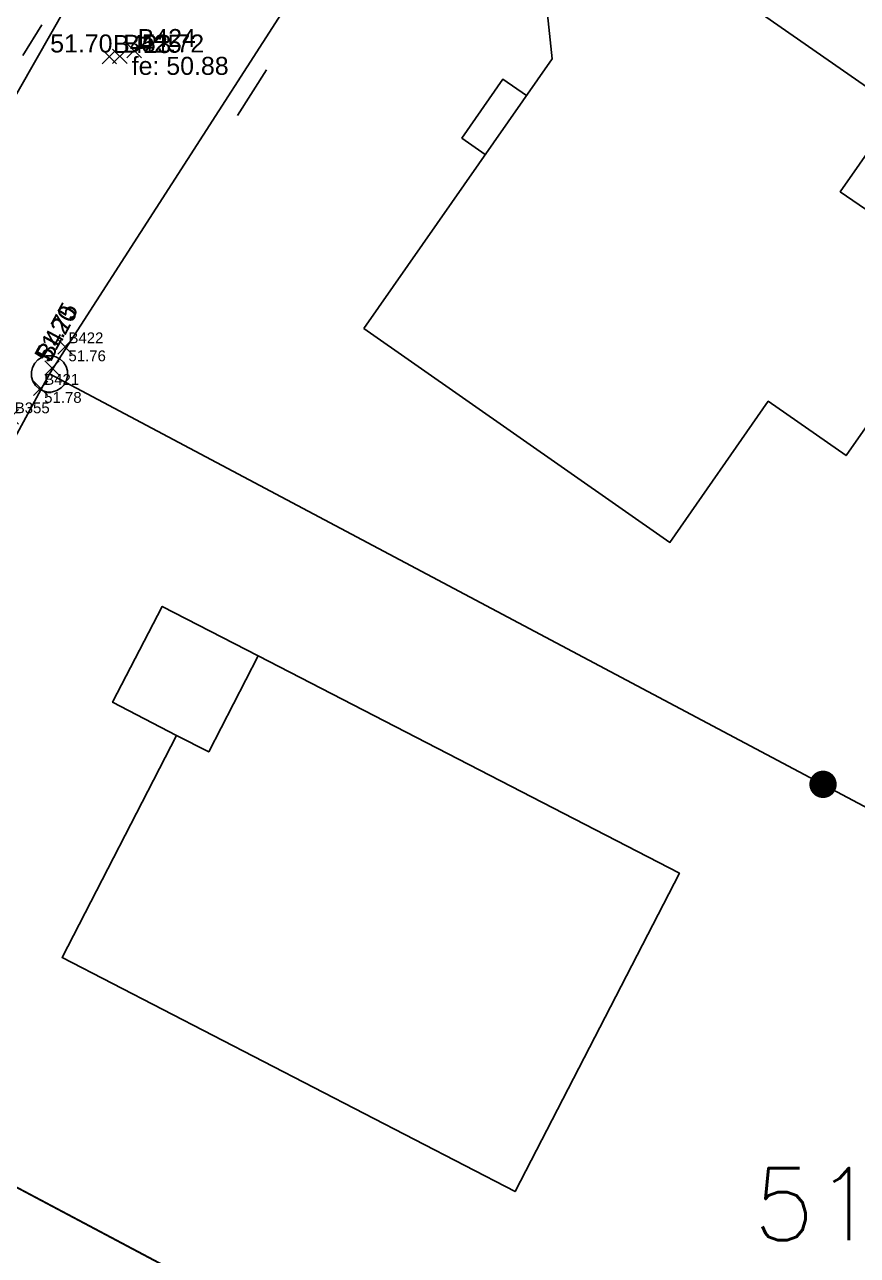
# Model space of a CAD drawing. Header units: metres. Extents: x 394605 to 1395358, y 4171135 to 6406139.
# Drawn here: x 1394543.71 to 1394566.83, y 4172452.49 to 4172486.67 of the extents above; entities that cross this region are included whole.
import ezdxf
from ezdxf.enums import TextEntityAlignment as Align

# ---------------------------------------------------------------- set-up
doc = ezdxf.new("R2010")
doc.units = ezdxf.units.M
doc.header["$LTSCALE"] = 2
doc.header["$PDMODE"] = 3
doc.header["$PDSIZE"] = 0.2
doc.linetypes.add('CACHEX2', pattern=[0.75, 0.5, -0.25])
for name, color, linetype in [('T-POINTS LEVES 2024', 7, 'Continuous'), ('T-POINTS LEVES ALTITUDES', 150, 'Continuous'), ('T-POINTS LEVES MATRICULE', 5, 'Continuous'), ('T-POINTS LEVEVES PURGE', 7, 'Continuous'), ('T-SECTION AH', 3, 'Continuous'), ('T-VOIRIE', 7, 'Continuous')]:
    doc.layers.add(name, color=color, linetype=linetype)
doc.styles.add('Arial 1.0', font='arial.ttf', dxfattribs={"width": 0.99, "height": 0.2})
doc.styles.get("Standard").update_dxf_attribs({"font": 'txt.shx'})

# ---------------------------------------------------------------- blocks, each defined once
blk = doc.blocks.new('BORLIPRO')
blk.add_lwpolyline([(-0.07, 0.5), (-0.19, 0.47), (-0.31, 0.4), (-0.4, 0.31), (-0.47, 0.19), (-0.5, 0.07), (-0.5, -0.07), (-0.47, -0.19), (-0.4, -0.31), (-0.31, -0.4), (-0.19, -0.47), (-0.07, -0.5), (0.07, -0.5), (0.19, -0.47), (0.31, -0.4), (0.4, -0.31), (0.47, -0.19), (0.5, -0.07), (0.5, 0.07), (0.47, 0.19), (0.4, 0.31), (0.31, 0.4), (0.19, 0.47), (0.07, 0.5)], close=True)
blk = doc.blocks.new('CLOTMI')
at = {"const_width": 0.38}
blk.add_lwpolyline([(-0.19, 0, 1), (0.19, 0, 1)], format="xyb", close=True, dxfattribs=at)
blk = doc.blocks.new('MURNOMI')
blk.add_line((-0.75, 0.5), (0.75, 0.5))
blk = doc.blocks.new('TCPOINT')
at = {"color": 0}
blk.add_point((0, 0), dxfattribs=at)
at = {"layer": 'T-POINTS LEVES ALTITUDES', "style": 'Arial 1.0', "width": 0.99}
blk.add_attdef('ALT', text='', height=0.3, dxfattribs=at).set_placement((0.1, -0.1), align=Align.TOP_LEFT)
at = {"layer": 'T-POINTS LEVES MATRICULE', "style": 'Arial 1.0', "width": 0.99}
blk.add_attdef('MAT', (0.1, 0.1), '', height=0.3, dxfattribs=at)

msp = doc.modelspace()

# ---------------------------------------------------------------- linework, layer by layer
at = {"layer": 'T-SECTION AH', "color": 45, "flags": 128}
for points in [[(1394495.88, 4172401.17), (1394553.03, 4172501.51), (1394566.07, 4172515.29), (1394580.45, 4172527.94), (1394669.73, 4172586.18), (1394806.28, 4172674.49), (1394824.19, 4172686.69)], [(1394556.5, 4172483.06), (1394555.85, 4172483.52), (1394556.99, 4172485.16), (1394557.65, 4172484.7)], [(1394547.93, 4172466.93), (1394546.15, 4172467.85), (1394547.53, 4172470.51), (1394550.19, 4172469.14)]]:
    msp.add_lwpolyline(points, dxfattribs=at)
for points in [[(1394558.92, 4172497.61), (1394587.74, 4172472.59), (1394585.91, 4172470.9), (1394579.29, 4172458.45), (1394544.4, 4172476.97), (1394551.19, 4172487.54), (1394557.81, 4172496.42), (1394558.92, 4172497.61)], [(1394553.13, 4172478.23), (1394558.36, 4172485.72), (1394558.23, 4172486.95), (1394560.19, 4172489.75), (1394567.97, 4172484.33), (1394566.36, 4172482.03), (1394567.76, 4172481.06), (1394567.52, 4172480.73), (1394569.68, 4172479.22), (1394566.52, 4172474.7), (1394564.36, 4172476.21), (1394561.63, 4172472.29), (1394553.13, 4172478.23)], [(1394544.4, 4172476.97), (1394579.29, 4172458.45), (1394577.44, 4172454.96), (1394569.72, 4172440.44), (1394534.68, 4172459.05), (1394544.4, 4172476.97)], [(1394550.19, 4172469.14), (1394548.82, 4172466.47), (1394547.93, 4172466.93), (1394544.75, 4172460.76), (1394557.33, 4172454.26), (1394561.89, 4172463.1), (1394550.19, 4172469.14)], [(1394534.68, 4172459.05), (1394569.72, 4172440.44), (1394567.07, 4172435.44), (1394560.16, 4172422.44), (1394525.11, 4172441.06), (1394534.68, 4172459.05)], [(1394542.94, 4172454.67), (1394538.89, 4172447.02), (1394539.48, 4172446.01), (1394538.92, 4172444.94), (1394537.74, 4172444.86), (1394535.33, 4172440.33), (1394545.54, 4172434.9), (1394548.12, 4172439.75), (1394547.06, 4172440.31), (1394551.82, 4172449.27), (1394552.1, 4172449.81), (1394542.94, 4172454.67)]]:
    msp.add_lwpolyline(points, close=True, dxfattribs=at)
at = {"layer": 'T-VOIRIE', "linetype": 'CACHEX2', "flags": 128}
for points in [[(1394481.925, 4172379.466), (1394488.327, 4172391.736), (1394494.625, 4172403.285), (1394502.461, 4172417.676), (1394510.564, 4172432.86), (1394517.591, 4172445.864), (1394525.975, 4172461.473), (1394533.349, 4172475.064), (1394540.153, 4172486.221, -0.066679), (1394566.304, 4172518.488)], [(1394484.733, 4172377.859), (1394491.293, 4172389.974), (1394497.756, 4172401.885), (1394505.294, 4172415.63), (1394513.757, 4172431.381), (1394520.77, 4172444.418), (1394528.982, 4172459.892), (1394536.29, 4172473.398), (1394542.883, 4172484.532, -0.073431), (1394568.557, 4172515.982)]]:
    msp.add_lwpolyline(points, format="xyb", dxfattribs=at)

# ---------------------------------------------------------------- block references
at = {"layer": 'T-POINTS LEVES 2024'}
ref = msp.add_blockref('TCPOINT', (1394546.75, 4172485.948), dxfattribs=at)
ref.add_attrib('MAT', 'B424', (1394546.85, 4172486.048), dxfattribs={"layer": 'T-POINTS LEVES MATRICULE', "height": 0.5, "style": 'Arial 1.0', "width": 0.99})
ref.add_attrib('ALT', '51.72', dxfattribs={"layer": 'T-POINTS LEVES ALTITUDES', "height": 0.5, "style": 'Arial 1.0', "width": 0.99}).set_placement((1394546.963, 4172486.397), align=Align.TOP_LEFT)
ref = msp.add_blockref('TCPOINT', (1394546.064, 4172485.782), dxfattribs=at)
ref.add_attrib('MAT', 'B423', (1394546.164, 4172485.882), dxfattribs={"layer": 'T-POINTS LEVES MATRICULE', "height": 0.5, "style": 'Arial 1.0', "width": 0.99})
ref.add_attrib('ALT', '51.70', dxfattribs={"layer": 'T-POINTS LEVES ALTITUDES', "height": 0.5, "style": 'Arial 1.0', "width": 0.99}).set_placement((1394544.419, 4172486.397), align=Align.TOP_LEFT)
ref = msp.add_blockref('TCPOINT', (1394546.353, 4172485.791), dxfattribs=at)
ref.add_attrib('MAT', 'B425', (1394546.453, 4172485.891), dxfattribs={"layer": 'T-POINTS LEVES MATRICULE', "height": 0.5, "style": 'Arial 1.0', "width": 0.99})
ref.add_attrib('ALT', 'fe: 50.88', dxfattribs={"layer": 'T-POINTS LEVES ALTITUDES', "height": 0.5, "style": 'Arial 1.0', "width": 0.99}).set_placement((1394546.683, 4172485.776), align=Align.TOP_LEFT)
ref = msp.add_blockref('TCPOINT', (1394544.471, 4172477.136), dxfattribs=dict(at, rotation=61.68333676295867))
ref.add_attrib('MAT', 'B420', (1394544.431, 4172477.272), dxfattribs={"layer": 'T-POINTS LEVES MATRICULE', "height": 0.5, "rotation": 61.6833, "style": 'Arial 1.0', "width": 0.99})
ref.add_attrib('ALT', '51.75', dxfattribs={"layer": 'T-POINTS LEVES ALTITUDES', "height": 0.5, "rotation": 61.6833, "style": 'Arial 1.0', "width": 0.99}).set_placement((1394543.954, 4172477.485), align=Align.TOP_LEFT)
at = {"layer": 'T-POINTS LEVEVES PURGE'}
for p, values in [((1394544.827, 4172477.721), {'MAT': 'B422', 'ALT': '51.76'}), ((1394544.153, 4172476.566), {'MAT': 'B421', 'ALT': '51.78'}), ((1394543.336, 4172475.777), {'MAT': 'B355'})]:
    msp.add_blockref('TCPOINT', p, dxfattribs=at).add_auto_attribs(values)
at = {"layer": 'T-SECTION AH', "color": 45}
for name, p, rotation in [('MURNOMI', (1394549.6, 4172485.05), 237.8), ('BORLIPRO', (1394544.4, 4172476.97), 31.8), ('CLOTMI', (1394565.88, 4172465.57), 152.6)]:
    msp.add_blockref(name, p, dxfattribs=dict(at, rotation=rotation))

# ---------------------------------------------------------------- texts
msp.add_text('51', height=2, dxfattribs=at).set_placement((1394563.94, 4172452.91))

doc.saveas('drawing.dxf')
